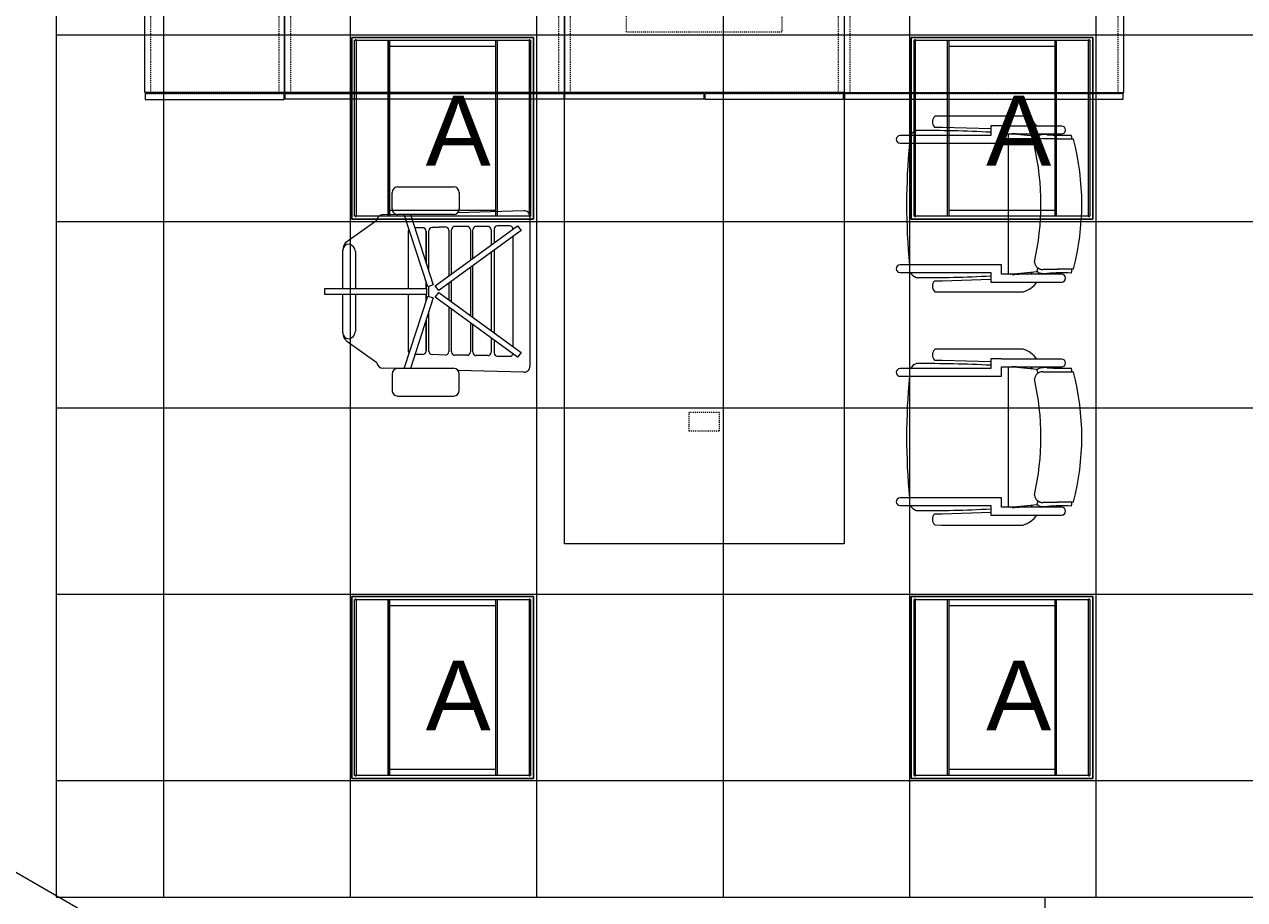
# Model space of a CAD drawing. Header units: inches. Extents: x -1206 to 1060, y -822 to 854.
# Drawn here: x -280.9 to -123.9, y -305 to -192.3 of the extents above; entities that cross this region are included whole.
import ezdxf

# ---------------------------------------------------------------- set-up
doc = ezdxf.new("R2010")
doc.units = ezdxf.units.IN
doc.header["$MEASUREMENT"] = 0
doc.linetypes.add('X1$0$Dash', pattern=[0.25, 0.125, -0.125])
for name, color, linetype, lineweight in [('X1$0$A-CLNG', 13, 'Continuous', 13), ('X1$0$A-CLNG-PATT', 13, 'Continuous', 13), ('X1$0$A-WALL', 113, 'Continuous', 13), ('X1$0$E-LITE-EQPM', 33, 'Continuous', 9), ('X1$0$E-LITE-EQPM-IDEN', 33, 'Continuous', 9), ('X1$0$I-FURN', 30, 'Continuous', 9), ('X1$0$I-FURN-PNLS', 30, 'X1$0$Dash', 9), ('X1$0$I-WALL', 2, 'Continuous', 13)]:
    doc.layers.add(name, color=color, linetype=linetype, lineweight=lineweight)
doc.styles.add('X1$0$Arial', font='arial.ttf', dxfattribs={"height": 9})

# ---------------------------------------------------------------- blocks, each defined once
blk = doc.blocks.new('X1$0$F - EXECUTIVE DESK 2 - F - EXECUTIVE DESK 2-5031566-FIRST FLOOR RCP')
at = {"layer": 'X1$0$I-FURN'}
for p, q in [((38.35, -40.44), (57.65, -40.44)), ((37.84, -49.71), (37.6, -41.21)), ((39.56, -42.02), (40.16, -41.57)), ((47.26, -52.62), (39.56, -42.02)), ((40.16, -41.57), (47.86, -52.17)), ((48.14, -52.17), (55.84, -41.57)), ((56.44, -42.02), (48.74, -52.62)), ((55.84, -41.57), (56.44, -42.02)), ((58.4, -41.21), (58.16, -49.71)), ((39.55, -43.05), (39.55, -44.59)), ((39.55, -43.05), (39.55, -44.59)), ((55.08, -42.61), (40.92, -42.61)), ((55.08, -42.61), (40.92, -42.61)), ((56.35, -44.59), (56.35, -43.05)), ((56.35, -44.59), (56.35, -43.05)), ((39.99, -45.03), (41.75, -45.03)), ((39.99, -45.03), (41.75, -45.03)), ((40.06, -45.41), (42.02, -45.41)), ((40.06, -45.41), (42.02, -45.41)), ((42.67, -45.03), (53.33, -45.03)), ((42.67, -45.03), (53.33, -45.03)), ((42.95, -45.41), (53.05, -45.41)), ((42.95, -45.41), (53.05, -45.41)), ((53.98, -45.41), (55.82, -45.41)), ((53.98, -45.41), (55.82, -45.41)), ((54.25, -45.03), (55.9, -45.03)), ((54.25, -45.03), (55.9, -45.03)), ((39.61, -47.35), (39.61, -45.85)), ((39.61, -47.35), (39.61, -45.85)), ((56.26, -45.85), (56.26, -47.35)), ((56.26, -45.85), (56.26, -47.35)), ((39.61, -50.08), (39.61, -48.51)), ((39.61, -50.08), (39.61, -48.51)), ((43.75, -47.79), (40.06, -47.79)), ((43.75, -47.79), (40.06, -47.79)), ((40.06, -48.07), (43.95, -48.07)), ((40.06, -48.07), (43.95, -48.07)), ((51.32, -47.79), (44.68, -47.79)), ((51.32, -47.79), (44.68, -47.79)), ((44.88, -48.07), (51.12, -48.07)), ((44.88, -48.07), (51.12, -48.07)), ((52.05, -48.07), (55.78, -48.07)), ((52.05, -48.07), (55.78, -48.07)), ((55.82, -47.79), (52.25, -47.79)), ((55.82, -47.79), (52.25, -47.79)), ((56.22, -48.51), (56.22, -50.08)), ((56.22, -48.51), (56.22, -50.08)), ((35.28, -49.53), (37.36, -49.53)), ((60.72, -49.53), (58.64, -49.53)), ((34.54, -57.42), (34.54, -50.28)), ((38.11, -50.28), (38.11, -57.42)), ((39.76, -53.03), (39.68, -51.34)), ((39.68, -51.34), (39.76, -53.03)), ((45.74, -50.52), (40.06, -50.52)), ((45.74, -50.52), (40.06, -50.52)), ((40.12, -50.88), (46, -50.88)), ((40.12, -50.88), (46, -50.88)), ((49.34, -50.52), (46.67, -50.52)), ((49.34, -50.52), (46.67, -50.52)), ((46.92, -50.88), (49.08, -50.88)), ((46.92, -50.88), (49.08, -50.88)), ((50.01, -50.88), (55.75, -50.88)), ((50.01, -50.88), (55.75, -50.88)), ((55.78, -50.52), (50.26, -50.52)), ((55.78, -50.52), (50.26, -50.52)), ((56.19, -51.34), (56.11, -53.03)), ((56.19, -51.34), (56.11, -53.03)), ((57.9, -50.28), (57.9, -57.42)), ((61.47, -57.42), (61.47, -50.28)), ((38.11, -55.82), (47.17, -52.87)), ((47.17, -52.87), (47.41, -53.59)), ((47.86, -52.17), (47.26, -52.62)), ((48.74, -52.62), (48.14, -52.17)), ((48.6, -53.59), (48.83, -52.87)), ((48.83, -52.87), (57.9, -55.82)), ((47.41, -53.59), (38.11, -56.61)), ((39.8, -54.24), (39.82, -55.26)), ((39.8, -54.24), (39.82, -55.26)), ((45.41, -53.45), (40.2, -53.45)), ((45.41, -53.45), (40.2, -53.45)), ((44.35, -53.79), (40.24, -53.79)), ((40.24, -53.79), (44.35, -53.79)), ((47.63, -53.79), (46.77, -53.79)), ((46.77, -53.79), (47.63, -53.79)), ((48.64, -53.45), (47.36, -53.45)), ((48.64, -53.45), (47.36, -53.45)), ((47.63, -53.75), (48.38, -53.75)), ((47.63, -66.85), (47.63, -53.75)), ((48.38, -53.75), (48.38, -66.85)), ((49.23, -53.79), (48.38, -53.79)), ((48.38, -53.79), (49.23, -53.79)), ((57.9, -56.61), (48.6, -53.59)), ((55.67, -53.45), (50.59, -53.45)), ((55.67, -53.45), (50.59, -53.45)), ((55.67, -53.79), (51.65, -53.79)), ((51.65, -53.79), (55.67, -53.79)), ((56.08, -55.23), (56.11, -54.24)), ((56.11, -54.24), (56.08, -55.23)), ((40.28, -56.09), (47.63, -56.09)), ((40.28, -56.09), (47.63, -56.09)), ((48.38, -56.09), (55.63, -56.09)), ((48.38, -56.09), (55.63, -56.09)), ((38.11, -59.31), (38.06, -57.65)), ((57.94, -57.65), (57.89, -59.31)), ((37.36, -58.17), (35.28, -58.17)), ((58.64, -58.17), (60.72, -58.17)), ((41.56, -63.98), (38.81, -60.13)), ((57.19, -60.13), (54.44, -63.98)), ((42.87, -62.9), (47.63, -62.9)), ((48.38, -62.9), (53.13, -62.9)), ((47.63, -64.52), (42.69, -64.52)), ((47.63, -64.52), (42.73, -64.52)), ((53.31, -64.52), (48.38, -64.52)), ((53.27, -64.52), (48.38, -64.52)), ((48.38, -66.85), (47.63, -66.85))]:
    blk.add_line(p, q, dxfattribs=at)
for centre, radius, start, end in [((38.35, -41.19), 0.75, 90, 181.6253), ((57.65, -41.19), 0.75, 358.3747, 90), ((35.28, -50.28), 0.746, 90, 180), ((37.36, -50.28), 0.746, 0, 90), ((58.64, -50.28), 0.746, 90, 180), ((60.72, -50.28), 0.746, 0, 90), ((35.28, -57.42), 0.746, 180, 270), ((37.36, -57.42), 0.746, 270, 0), ((58.64, -57.42), 0.746, 180, 270), ((60.72, -57.42), 0.746, 270, 0), ((38.97, -59.29), 0.861, 181.6253, 259.2912), ((57.03, -59.29), 0.861, 280.7088, 358.3747), ((42.72, -63.02), 1.5, 219.5448, 268.6344), ((42.87, -63.87), 0.972, 90, 170), ((42.73, -63.71), 0.819, 180, 270), ((53.13, -63.87), 0.972, 10, 90), ((53.27, -63.71), 0.819, 270, 0), ((53.28, -63.02), 1.5, 271.3656, 320.4552)]:
    blk.add_arc(centre, radius, start, end, dxfattribs=at)
for centre, major_axis, ratio, start_param, end_param in [((39.99, -43.05), (0.441, 0), 0.994522, 1.578722, 3.141593), ((39.99, -43.05), (0.441, 0), 0.994522, 1.578722, 3.141593), ((55.91, -43.05), (0.441, 0), 0.994522, 0, 1.364307), ((55.91, -43.05), (0.441, 0), 0.994522, 0, 1.364307), ((39.99, -44.59), (0.441, 0), 0.994522, 3.141593, 4.712389), ((39.99, -44.59), (-0.441, 0), 0.994522, 0, 1.570796), ((40.06, -45.85), (0.441, 0), 0.999591, 1.570796, 3.141593), ((40.06, -45.85), (0.441, 0), 0.999591, 1.570796, 3.141593), ((55.82, -45.85), (0.441, 0), 0.999591, 0, 1.570796), ((55.82, -45.85), (-0.441, 0), 0.999591, 3.141593, 4.712389), ((55.9, -44.59), (-0.442, 0), 0.994522, 1.570796, 3.141593), ((55.9, -44.59), (-0.442, 0), 0.994522, 1.570796, 3.141593), ((40.06, -47.35), (0.441, 0), 0.999591, 3.141593, 4.712389), ((40.06, -47.35), (-0.441, 0), 0.999591, 0, 1.570796), ((40.06, -48.51), (0.441, 0), 0.999403, 1.570796, 3.141593), ((40.06, -48.51), (0.441, 0), 0.999403, 1.570796, 3.141593), ((55.78, -48.51), (0.441, 0), 0.999403, 0, 1.570796), ((55.78, -48.51), (0.441, 0), 0.999403, 0, 1.570796), ((55.82, -47.35), (0.441, 0), 0.999591, 4.712389, 6.283185), ((55.82, -47.35), (0.441, 0), 0.999591, 4.712389, 6.283185), ((40.06, -50.08), (0.441, 0), 0.999403, 3.141593, 4.712389), ((40.06, -50.08), (0.441, 0), 0.999403, 3.141593, 4.712389), ((55.78, -50.08), (0.441, 0), 0.999403, 4.712389, 6.283185), ((55.78, -50.08), (0.441, 0), 0.999403, 4.712389, 6.283185), ((40.12, -51.32), (0.441, 0), 0.998574, 1.570796, 3.191177), ((40.12, -51.32), (0.441, 0), 0.998574, 1.570796, 3.191177), ((55.75, -51.32), (0.441, 0), 0.998574, 6.233601, 7.853982), ((55.75, -51.32), (0.441, 0), 0.998574, 6.233601, 7.853982), ((40.2, -53.01), (0.441, 0), 0.998574, 3.191177, 4.712389), ((40.2, -53.01), (0.441, 0), 0.998574, 3.191177, 4.712389), ((55.67, -53.01), (0.441, 0), 0.998574, 4.712389, 6.233601), ((55.67, -53.01), (0.441, 0), 0.998574, 4.712389, 6.233601), ((40.24, -54.23), (0.441, 0), 0.99965, 1.570796, 3.16704), ((40.24, -54.23), (0.441, 0), 0.99965, 1.570796, 3.16704), ((55.67, -54.23), (0.441, 0), 0.99965, 6.257738, 7.853982), ((55.67, -54.23), (0.441, 0), 0.99965, 6.257738, 7.853982), ((40.28, -55.65), (0.441, 0), 0.99965, 4.058648, 4.712389), ((40.28, -55.65), (0.441, 0), 0.99965, 4.058648, 4.712389), ((55.63, -55.65), (0.441, 0), 0.99965, 4.712389, 5.472063), ((55.63, -55.65), (0.441, 0), 0.99965, 4.712389, 5.472063)]:
    blk.add_ellipse(centre, major_axis=major_axis, ratio=ratio, start_param=start_param, end_param=end_param, dxfattribs=at)
at = {"layer": 'X1$0$I-FURN-PNLS'}
for p, q in [((0, 0), (0, 36)), ((0, 35.25), (22.38, 35.25)), ((22.38, 0), (22.38, 36)), ((22.5, 0.06), (22.5, 35.94)), ((0, 0.75), (22.38, 0.75)), ((22.38, 0), (22.38, -36)), ((0, 0), (0, -36)), ((0, -0.75), (22.38, -0.75)), ((22.5, -17.94), (22.5, -0.06)), ((11.63, -8), (14.63, -8)), ((11.63, -28), (11.63, -8)), ((14.63, -8), (14.63, -28)), ((63.57, -16.03), (63.57, -19.97)), ((65.93, -16.03), (63.57, -16.03)), ((65.93, -19.97), (65.93, -16.03)), ((22.5, -18.06), (22.5, -35.94)), ((63.57, -19.97), (65.93, -19.97)), ((14.63, -28), (11.63, -28)), ((0, -35.25), (22.38, -35.25)), ((0, -36), (0, -72)), ((22.38, -36), (22.38, -72)), ((22.5, -36.06), (22.5, -71.94)), ((0, -36.75), (22.38, -36.75)), ((0, -71.25), (22.38, -71.25)), ((22.53, -89.94), (22.53, -72.06)), ((0, -72.75), (22.38, -72.75)), ((0.75, -72.75), (0.75, -89.25)), ((0, -89.25), (22.38, -89.25))]:
    blk.add_line(p, q, dxfattribs=at)
at = {"layer": 'X1$0$I-FURN-PNLS', "linetype": 'Continuous'}
for p, q in [((0, 36), (0, 0)), ((22.38, 36), (0, 36)), ((0.75, 36), (0.75, 0)), ((22.38, 0), (22.38, 36)), ((22.5, 35.94), (22.5, 0.06)), ((23.25, 35.94), (22.5, 35.94)), ((23.25, 0.06), (23.25, 35.94)), ((0, 0), (22.38, 0)), ((2.5, -36), (2.5, 0)), ((2.5, 0), (80.5, 0)), ((22.5, 0.06), (23.25, 0.06)), ((80.5, 0), (80.5, -36)), ((0, 0), (22.38, 0)), ((0, -36), (0, 0)), ((0.75, 0), (0.75, -72)), ((22.38, 0), (22.38, -36)), ((23.25, -0.06), (22.5, -0.06)), ((22.5, -0.06), (22.5, -17.94)), ((23.25, -17.94), (23.25, -0.06)), ((22.5, -17.94), (23.25, -17.94)), ((22.5, -18.06), (23.25, -18.06)), ((22.5, -35.94), (22.5, -18.06)), ((23.25, -18.06), (23.25, -35.94)), ((0, -36), (22.38, -36)), ((0, -72), (0, -36)), ((22.38, -36), (0, -36)), ((80.5, -36), (2.5, -36)), ((22.38, -36), (22.38, -72)), ((23.25, -35.94), (22.5, -35.94)), ((22.5, -36.06), (23.25, -36.06)), ((22.5, -71.94), (22.5, -36.06)), ((23.25, -36.06), (23.25, -71.94)), ((0, -72), (22.38, -72)), ((0, -90), (0, -72)), ((22.38, -72), (0, -72)), ((22.38, -72), (22.38, -90)), ((23.25, -71.94), (22.5, -71.94)), ((23.28, -72.06), (22.53, -72.06)), ((22.53, -72.06), (22.53, -89.94)), ((23.28, -89.94), (23.28, -72.06)), ((22.38, -90), (0, -90)), ((22.53, -89.94), (23.28, -89.94))]:
    blk.add_line(p, q, dxfattribs=at)
blk = doc.blocks.new('X1$0$F-Haworth_Chair_X99-Seminar - X99 Seminar Chair with Glides-5005209-FIRST FLOOR RCP')
at = {"layer": 'X1$0$I-FURN'}
for p, q in [((-8.34, 11.52), (-8.42, 7.57)), ((-8.42, 7.57), (-8.34, 11.37)), ((8.42, 7.57), (8.34, 11.52)), ((8.34, 11.37), (8.42, 7.57)), ((-10.04, 10.02), (-10.04, 2.27)), ((-9.04, 2.27), (-9.04, 10.02)), ((9.04, 10.02), (9.04, 2.27)), ((10.04, 2.27), (10.04, 10.02)), ((-8.68, 6.87), (-9.04, 3.43)), ((-8.61, 6.81), (-8.23, 6.95)), ((8.23, 6.95), (8.61, 6.81)), ((9.04, 3.43), (8.68, 6.87)), ((-11.32, 5.06), (-11.32, -5.48)), ((-9.04, 5.99), (-8.75, 6.22)), ((8.75, 6.22), (9.04, 5.99)), ((11.32, -5.48), (11.32, 5.06)), ((-10.04, 2.27), (-10.07, 2.27)), ((-10.07, 2.27), (-10.07, 0.89)), ((-9.04, 3.12), (9.04, 3.12)), ((-7.83, 2.27), (-9.04, 2.27)), ((-7.83, -10.78), (-7.83, 2.27)), ((9.04, 2.27), (7.83, 2.27)), ((7.83, 2.27), (7.83, -10.78)), ((10.07, 2.27), (10.04, 2.27)), ((10.07, 0.89), (10.07, 2.27)), ((-10.07, 0.89), (-8.82, 0.89)), ((-9.92, -5.36), (-9.71, 0.89)), ((-8.82, 0.89), (-8.82, -10.78)), ((8.82, 0.89), (10.07, 0.89)), ((8.82, -10.78), (8.82, 0.89)), ((9.71, 0.89), (9.92, -5.36)), ((-11.32, -5.48), (-11.3, -6.32)), ((-9.92, -6.36), (-9.92, -5.36)), ((9.92, -5.36), (9.92, -6.36)), ((11.3, -6.32), (11.32, -5.48))]:
    blk.add_line(p, q, dxfattribs=at)
for centre, radius, start, end in [((0, -20.29), 32.89, 75.3075, 104.696), ((-36.06, 10.03), 27.2, 355.9857, 2.5118), ((0, -20.73), 33.17, 104.5766, 105.5522), ((0, -20.73), 33.17, 74.4478, 75.4234), ((36.06, 10.03), 27.2, 177.4882, 184.0143), ((-9.54, 10.02), 0.498, 360, 180), ((9.54, 10.02), 0.498, 360, 180), ((-5.2, 7.86), 3.74, 175.9857, 189.9064), ((5.2, 7.86), 3.74, 350.0936, 4.0143), ((-7.87, 3.92), 3.63, 126.8669, 161.8211), ((-4.71, -1.15), 9.61, 116.0036, 116.8769), ((-8.28, 7.33), 0.613, 189.9064, 237.4573), ((-7.37, 7.55), 1.05, 178.8214, 214.7998), ((-7.37, 7.55), 1.05, 178.8214, 264.0446), ((0, -26.49), 33.83, 77.2285, 102.7715), ((7.37, 7.55), 1.05, 275.9554, 1.1786), ((7.37, 7.55), 1.05, 325.2002, 1.1786), ((8.28, 7.33), 0.613, 302.5427, 350.0936), ((4.71, -1.15), 9.61, 63.1231, 63.9964), ((7.87, 3.92), 3.63, 18.1789, 53.1331), ((144.06, -7.32), 153.52, 175.4787, 175.9106), ((-8.24, 4.59), 0.763, 147.6316, 165.7662), ((8.24, 4.59), 0.763, 14.2338, 32.3684), ((-144.06, -7.32), 153.52, 4.0894, 4.5213), ((144.06, -7.32), 153.52, 176.9319, 180.5251), ((-144.06, -7.32), 153.52, 359.4749, 3.0681), ((-10.58, -5.68), 0.956, 221.8901, 314.1099), ((10.58, -5.68), 0.956, 225.8901, 318.1099), ((-8.21, -8.28), 1.31, 200.0433, 242.3527), ((8.21, -8.28), 1.31, 297.6473, 339.9567), ((-8.32, -10.78), 0.495, 180, 360), ((0, 75.01), 84.96, 264.7119, 275.2881), ((8.32, -10.78), 0.495, 180, 360)]:
    blk.add_arc(centre, radius, start, end, dxfattribs=at)
blk = doc.blocks.new('X1$0$L-Recessed-Axis-Duo - 2 x 2-V14-FIRST FLOOR RCP')
at = {"layer": 'X1$0$E-LITE-EQPM'}
for p, q in [((-11.7, 11.7), (-11.7, -11.7)), ((11.7, 11.7), (-11.7, 11.7)), ((-11.37, 11.26), (-11.37, 11.27)), ((-11.37, 11.14), (-11.37, 11.26)), ((11.38, 11.14), (-11.37, 11.14)), ((-11.32, 11.32), (-11.32, -11.32)), ((11.32, 11.32), (-11.32, 11.32)), ((11.32, -11.32), (11.32, 11.32)), ((11.38, 11.27), (11.38, 11.26)), ((11.38, 11.26), (11.38, 11.14)), ((11.7, -11.7), (11.7, 11.7)), ((11.32, 7.03), (-11.32, 7.03)), ((11.32, 7.02), (-11.32, 7.02)), ((-11.32, 6.85), (11.32, 6.85)), ((-10.57, 6.86), (-10.57, -6.86)), ((10.57, -6.86), (10.57, 6.86)), ((11.32, -6.85), (-11.32, -6.85)), ((11.32, -7.02), (-11.32, -7.02)), ((11.32, -7.03), (-11.32, -7.03)), ((-11.7, -11.7), (11.7, -11.7)), ((-11.37, -11.26), (-11.37, -11.14)), ((11.38, -11.14), (-11.37, -11.14)), ((-11.37, -11.27), (-11.37, -11.26)), ((-11.32, -11.32), (11.32, -11.32)), ((11.38, -11.14), (11.38, -11.26)), ((11.38, -11.26), (11.38, -11.27))]:
    blk.add_line(p, q, dxfattribs=at)
for points, knots in [([(-11.64, 11.64), (-11.65, 11.65), (-11.65, 11.65), (-11.66, 11.66), (-11.67, 11.67), (-11.68, 11.68), (-11.68, 11.68), (-11.69, 11.69), (-11.69, 11.69), (-11.7, 11.7), (-11.7, 11.7), (-11.7, 11.7), (-11.7, 11.7)], [-1, -1, -1, -1, -0.833333, -0.75, -0.666667, -0.583333, -0.5, -0.416667, -0.333333, -0.25, -0.166667, 0, 0, 0, 0]), ([(11.7, 11.7), (11.7, 11.7), (11.7, 11.7), (11.7, 11.7), (11.69, 11.69), (11.69, 11.69), (11.68, 11.68), (11.68, 11.68), (11.67, 11.67), (11.66, 11.66), (11.65, 11.65), (11.65, 11.65), (11.64, 11.64)], [0, 0, 0, 0, 0.166667, 0.25, 0.333333, 0.416667, 0.5, 0.583333, 0.666667, 0.75, 0.833333, 1, 1, 1, 1]), ([(-11.7, -11.7), (-11.7, -11.7), (-11.7, -11.7), (-11.7, -11.7), (-11.69, -11.69), (-11.69, -11.69), (-11.68, -11.68), (-11.68, -11.68), (-11.67, -11.67), (-11.66, -11.66), (-11.65, -11.65), (-11.65, -11.65), (-11.64, -11.64)], [0, 0, 0, 0, 0.166667, 0.25, 0.333333, 0.416667, 0.5, 0.583333, 0.666667, 0.75, 0.833333, 1, 1, 1, 1]), ([(11.7, -11.7), (11.7, -11.7), (11.7, -11.7), (11.7, -11.7), (11.69, -11.69), (11.69, -11.69), (11.68, -11.68), (11.68, -11.68), (11.67, -11.67), (11.66, -11.66), (11.65, -11.65), (11.65, -11.65), (11.64, -11.64)], [0, 0, 0, 0, 0.166667, 0.25, 0.333333, 0.416667, 0.5, 0.583333, 0.666667, 0.75, 0.833333, 1, 1, 1, 1])]:
    blk.add_open_spline(points, degree=3, knots=knots, dxfattribs=at)
blk = doc.blocks.new('X1$0$L-Recessed-Axis-Duo - 2 x 2-V23-FIRST FLOOR RCP')
at = {"layer": 'X1$0$E-LITE-EQPM'}
for p, q in [((-11.7, 11.7), (-11.7, -11.7)), ((11.7, 11.7), (-11.7, 11.7)), ((-11.37, 11.26), (-11.37, 11.27)), ((-11.37, 11.14), (-11.37, 11.26)), ((-11.37, 11.14), (11.38, 11.14)), ((11.32, 11.32), (-11.32, 11.32)), ((-11.32, 11.32), (-11.32, -11.32)), ((11.32, -11.32), (11.32, 11.32)), ((11.38, 11.27), (11.38, 11.26)), ((11.38, 11.26), (11.38, 11.14)), ((11.7, -11.7), (11.7, 11.7)), ((-11.32, 7.03), (11.32, 7.03)), ((-11.32, 7.02), (11.32, 7.02)), ((-11.32, 6.85), (11.32, 6.85)), ((-10.57, 6.86), (-10.57, -6.86)), ((10.57, -6.86), (10.57, 6.86)), ((11.32, -6.85), (-11.32, -6.85)), ((-11.32, -7.02), (11.32, -7.02)), ((-11.32, -7.03), (11.32, -7.03)), ((-11.7, -11.7), (11.7, -11.7)), ((-11.37, -11.26), (-11.37, -11.14)), ((-11.37, -11.14), (11.38, -11.14)), ((-11.37, -11.27), (-11.37, -11.26)), ((-11.32, -11.32), (11.32, -11.32)), ((11.38, -11.14), (11.38, -11.26)), ((11.38, -11.26), (11.38, -11.27))]:
    blk.add_line(p, q, dxfattribs=at)
for points, knots in [([(-11.64, 11.64), (-11.65, 11.65), (-11.65, 11.65), (-11.66, 11.66), (-11.67, 11.67), (-11.68, 11.68), (-11.68, 11.68), (-11.69, 11.69), (-11.69, 11.69), (-11.7, 11.7), (-11.7, 11.7), (-11.7, 11.7), (-11.7, 11.7)], [0, 0, 0, 0, 0.166667, 0.25, 0.333333, 0.416667, 0.5, 0.583333, 0.666667, 0.75, 0.833333, 1, 1, 1, 1]), ([(11.64, 11.64), (11.65, 11.65), (11.65, 11.65), (11.66, 11.66), (11.67, 11.67), (11.68, 11.68), (11.68, 11.68), (11.69, 11.69), (11.69, 11.69), (11.7, 11.7), (11.7, 11.7), (11.7, 11.7), (11.7, 11.7)], [0, 0, 0, 0, 0.166667, 0.25, 0.333333, 0.416667, 0.5, 0.583333, 0.666667, 0.75, 0.833333, 1, 1, 1, 1]), ([(-11.7, -11.7), (-11.7, -11.7), (-11.7, -11.7), (-11.7, -11.7), (-11.69, -11.69), (-11.69, -11.69), (-11.68, -11.68), (-11.68, -11.68), (-11.67, -11.67), (-11.66, -11.66), (-11.65, -11.65), (-11.65, -11.65), (-11.64, -11.64)], [-1, -1, -1, -1, -0.833333, -0.75, -0.666667, -0.583333, -0.5, -0.416667, -0.333333, -0.25, -0.166667, 0, 0, 0, 0]), ([(11.64, -11.64), (11.65, -11.65), (11.65, -11.65), (11.66, -11.66), (11.67, -11.67), (11.68, -11.68), (11.68, -11.68), (11.69, -11.69), (11.69, -11.69), (11.7, -11.7), (11.7, -11.7), (11.7, -11.7), (11.7, -11.7)], [0, 0, 0, 0, 0.166667, 0.25, 0.333333, 0.416667, 0.5, 0.583333, 0.666667, 0.75, 0.833333, 1, 1, 1, 1])]:
    blk.add_open_spline(points, degree=3, knots=knots, dxfattribs=at)
blk = doc.blocks.new('X1$0$L-Recessed-Axis-Duo - 2 x 2-V13-FIRST FLOOR RCP')
at = {"layer": 'X1$0$E-LITE-EQPM'}
for p, q in [((-11.7, 11.7), (-11.7, -11.7)), ((11.7, 11.7), (-11.7, 11.7)), ((-11.37, 11.26), (-11.37, 11.27)), ((-11.37, 11.14), (-11.37, 11.26)), ((-11.37, 11.14), (11.38, 11.14)), ((11.32, 11.32), (-11.32, 11.32)), ((-11.32, 11.32), (-11.32, -11.32)), ((11.32, -11.32), (11.32, 11.32)), ((11.38, 11.27), (11.38, 11.26)), ((11.38, 11.26), (11.38, 11.14)), ((11.7, -11.7), (11.7, 11.7)), ((-11.32, 7.03), (11.32, 7.03)), ((-11.32, 7.02), (11.32, 7.02)), ((-11.32, 6.85), (11.32, 6.85)), ((-10.57, 6.86), (-10.57, -6.86)), ((10.57, -6.86), (10.57, 6.86)), ((11.32, -6.85), (-11.32, -6.85)), ((-11.32, -7.02), (11.32, -7.02)), ((-11.32, -7.03), (11.32, -7.03)), ((-11.7, -11.7), (11.7, -11.7)), ((-11.37, -11.26), (-11.37, -11.14)), ((-11.37, -11.14), (11.38, -11.14)), ((-11.37, -11.27), (-11.37, -11.26)), ((-11.32, -11.32), (11.32, -11.32)), ((11.38, -11.14), (11.38, -11.26)), ((11.38, -11.26), (11.38, -11.27))]:
    blk.add_line(p, q, dxfattribs=at)
for points, knots in [([(-11.64, 11.64), (-11.65, 11.65), (-11.65, 11.65), (-11.66, 11.66), (-11.67, 11.67), (-11.68, 11.68), (-11.68, 11.68), (-11.69, 11.69), (-11.69, 11.69), (-11.7, 11.7), (-11.7, 11.7), (-11.7, 11.7), (-11.7, 11.7)], [0, 0, 0, 0, 0.166667, 0.25, 0.333333, 0.416667, 0.5, 0.583333, 0.666667, 0.75, 0.833333, 1, 1, 1, 1]), ([(11.64, 11.64), (11.65, 11.65), (11.65, 11.65), (11.66, 11.66), (11.67, 11.67), (11.68, 11.68), (11.68, 11.68), (11.69, 11.69), (11.69, 11.69), (11.7, 11.7), (11.7, 11.7), (11.7, 11.7), (11.7, 11.7)], [0, 0, 0, 0, 0.166667, 0.25, 0.333333, 0.416667, 0.5, 0.583333, 0.666667, 0.75, 0.833333, 1, 1, 1, 1]), ([(-11.7, -11.7), (-11.7, -11.7), (-11.7, -11.7), (-11.7, -11.7), (-11.69, -11.69), (-11.69, -11.69), (-11.68, -11.68), (-11.68, -11.68), (-11.67, -11.67), (-11.66, -11.66), (-11.65, -11.65), (-11.65, -11.65), (-11.64, -11.64)], [-1, -1, -1, -1, -0.833333, -0.75, -0.666667, -0.583333, -0.5, -0.416667, -0.333333, -0.25, -0.166667, 0, 0, 0, 0]), ([(11.64, -11.64), (11.65, -11.65), (11.65, -11.65), (11.66, -11.66), (11.67, -11.67), (11.68, -11.68), (11.68, -11.68), (11.69, -11.69), (11.69, -11.69), (11.7, -11.7), (11.7, -11.7), (11.7, -11.7), (11.7, -11.7)], [0, 0, 0, 0, 0.166667, 0.25, 0.333333, 0.416667, 0.5, 0.583333, 0.666667, 0.75, 0.833333, 1, 1, 1, 1])]:
    blk.add_open_spline(points, degree=3, knots=knots, dxfattribs=at)
blk = doc.blocks.new('X1$0$L-Recessed-Axis-Duo - 2 x 2-V18-FIRST FLOOR RCP')
at = {"layer": 'X1$0$E-LITE-EQPM'}
for p, q in [((-11.7, 11.7), (-11.7, -11.7)), ((11.7, 11.7), (-11.7, 11.7)), ((-11.37, 11.26), (-11.37, 11.27)), ((-11.37, 11.14), (-11.37, 11.26)), ((11.38, 11.14), (-11.37, 11.14)), ((-11.32, 11.32), (-11.32, -11.32)), ((11.32, 11.32), (-11.32, 11.32)), ((11.32, -11.32), (11.32, 11.32)), ((11.38, 11.27), (11.38, 11.26)), ((11.38, 11.26), (11.38, 11.14)), ((11.7, -11.7), (11.7, 11.7)), ((11.32, 7.03), (-11.32, 7.03)), ((11.32, 7.02), (-11.32, 7.02)), ((-11.32, 6.85), (11.32, 6.85)), ((-10.57, 6.86), (-10.57, -6.86)), ((10.57, -6.86), (10.57, 6.86)), ((11.32, -6.85), (-11.32, -6.85)), ((11.32, -7.02), (-11.32, -7.02)), ((11.32, -7.03), (-11.32, -7.03)), ((-11.7, -11.7), (11.7, -11.7)), ((-11.37, -11.26), (-11.37, -11.14)), ((11.38, -11.14), (-11.37, -11.14)), ((-11.37, -11.27), (-11.37, -11.26)), ((-11.32, -11.32), (11.32, -11.32)), ((11.38, -11.14), (11.38, -11.26)), ((11.38, -11.26), (11.38, -11.27))]:
    blk.add_line(p, q, dxfattribs=at)
for points, knots in [([(-11.64, 11.64), (-11.65, 11.65), (-11.65, 11.65), (-11.66, 11.66), (-11.67, 11.67), (-11.68, 11.68), (-11.68, 11.68), (-11.69, 11.69), (-11.69, 11.69), (-11.7, 11.7), (-11.7, 11.7), (-11.7, 11.7), (-11.7, 11.7)], [-1, -1, -1, -1, -0.833333, -0.75, -0.666667, -0.583333, -0.5, -0.416667, -0.333333, -0.25, -0.166667, 0, 0, 0, 0]), ([(11.7, 11.7), (11.7, 11.7), (11.7, 11.7), (11.7, 11.7), (11.69, 11.69), (11.69, 11.69), (11.68, 11.68), (11.68, 11.68), (11.67, 11.67), (11.66, 11.66), (11.65, 11.65), (11.65, 11.65), (11.64, 11.64)], [0, 0, 0, 0, 0.166667, 0.25, 0.333333, 0.416667, 0.5, 0.583333, 0.666667, 0.75, 0.833333, 1, 1, 1, 1]), ([(-11.7, -11.7), (-11.7, -11.7), (-11.7, -11.7), (-11.7, -11.7), (-11.69, -11.69), (-11.69, -11.69), (-11.68, -11.68), (-11.68, -11.68), (-11.67, -11.67), (-11.66, -11.66), (-11.65, -11.65), (-11.65, -11.65), (-11.64, -11.64)], [0, 0, 0, 0, 0.166667, 0.25, 0.333333, 0.416667, 0.5, 0.583333, 0.666667, 0.75, 0.833333, 1, 1, 1, 1]), ([(11.7, -11.7), (11.7, -11.7), (11.7, -11.7), (11.7, -11.7), (11.69, -11.69), (11.69, -11.69), (11.68, -11.68), (11.68, -11.68), (11.67, -11.67), (11.66, -11.66), (11.65, -11.65), (11.65, -11.65), (11.64, -11.64)], [0, 0, 0, 0, 0.166667, 0.25, 0.333333, 0.416667, 0.5, 0.583333, 0.666667, 0.75, 0.833333, 1, 1, 1, 1])]:
    blk.add_open_spline(points, degree=3, knots=knots, dxfattribs=at)
blk = doc.blocks.new('X1')
at = {"layer": 'X1$0$A-CLNG-PATT'}
h = blk.add_hatch(dxfattribs=at)
h.set_pattern_fill('FP1_20', color=256, style=0, pattern_type=2)
h.set_pattern_definition([(180, (-190.988, -241.702), (3e-15, 24), []), (90, (-190.988, -241.702), (24, -1e-15), [])])
h.paths.add_polyline_path([(-272.92, -304.69), (-108.86, -304.69), (-108.86, -178.71), (-276.86, -178.71), (-276.86, -304.69)], flags=0)
h.paths.add_polyline_path([(-162.99, -289.4), (-166.81, -289.4), (-166.81, -266), (-143.41, -266), (-143.41, -289.4), (-157.67, -289.4)], flags=0)
h.paths.add_polyline_path([(-216.23, -289.4), (-238.81, -289.4), (-238.81, -266), (-215.41, -266), (-215.41, -289.4)], flags=0)
h.paths.add_polyline_path([(-143.41, -217.4), (-166.81, -217.4), (-166.81, -194), (-143.41, -194), (-143.41, -215.8)], flags=0)
h.paths.add_polyline_path([(-238.81, -217.4), (-238.81, -194), (-215.41, -194), (-215.41, -217.4), (-237.52, -217.4)], flags=0)
at = {"layer": 'X1$0$A-CLNG'}
for p, q in [((-215.41, -194), (-238.81, -194)), ((-238.81, -194), (-238.81, -217.4)), ((-215.41, -217.4), (-215.41, -194)), ((-166.81, -194), (-166.81, -217.4)), ((-143.41, -194), (-166.81, -194)), ((-143.41, -217.4), (-143.41, -194)), ((-238.81, -217.4), (-215.41, -217.4)), ((-166.81, -217.4), (-143.41, -217.4)), ((-215.41, -266), (-238.81, -266)), ((-238.81, -266), (-238.81, -289.4)), ((-215.41, -289.4), (-215.41, -266)), ((-166.81, -266), (-166.81, -289.4)), ((-143.41, -266), (-166.81, -266)), ((-143.41, -289.4), (-143.41, -266)), ((-238.81, -289.4), (-215.41, -289.4)), ((-166.81, -289.4), (-143.41, -289.4))]:
    blk.add_line(p, q, dxfattribs=at)
at = {"layer": 'X1$0$A-WALL'}
blk.add_line((-149.55, -343.32), (-149.55, -304.69), dxfattribs=at)
at = {"layer": 'X1$0$E-LITE-EQPM-IDEN'}
blk.add_line((-267.95, -309.63), (-302.8, -289.6), dxfattribs=at)
at = {"layer": 'X1$0$I-WALL'}
for p, q in [((-276.86, -178.71), (-276.86, -304.69)), ((-276.86, -304.69), (-121.24, -304.69))]:
    blk.add_line(p, q, dxfattribs=at)
at = {"layer": 'X1$0$E-LITE-EQPM', "extrusion": (0, 0, -1)}
for name, p, rotation in [('X1$0$L-Recessed-Axis-Duo - 2 x 2-V14-FIRST FLOOR RCP', (227.11, -205.7), 89.99999999999561), ('X1$0$L-Recessed-Axis-Duo - 2 x 2-V23-FIRST FLOOR RCP', (155.11, -205.7), 90.00000000000556), ('X1$0$L-Recessed-Axis-Duo - 2 x 2-V13-FIRST FLOOR RCP', (227.11, -277.7), 270.0000000000044), ('X1$0$L-Recessed-Axis-Duo - 2 x 2-V18-FIRST FLOOR RCP', (155.11, -277.7), 269.9999999999944)]:
    blk.add_blockref(name, p, dxfattribs=dict(at, rotation=rotation))
at = {"layer": 'X1$0$I-FURN', "rotation": 270.0000000000006}
for name, p in [('X1$0$F - EXECUTIVE DESK 2 - F - EXECUTIVE DESK 2-5031566-FIRST FLOOR RCP', (-175.44, -178.71)), ('X1$0$F-Haworth_Chair_X99-Seminar - X99 Seminar Chair with Glides-5005209-FIRST FLOOR RCP', (-157.44, -215.46)), ('X1$0$F-Haworth_Chair_X99-Seminar - X99 Seminar Chair with Glides-5005209-FIRST FLOOR RCP', (-157.44, -245.46))]:
    blk.add_blockref(name, p, dxfattribs=at)
at = {"layer": 'X1$0$E-LITE-EQPM-IDEN', "char_height": 9, "width": 10.302, "attachment_point": 1, "style": 'X1$0$Arial'}
for insert in [(-229.3, -201.52), (-157.16, -201.52), (-229.3, -274.23), (-157.16, -274.23)]:
    blk.add_mtext('A', dxfattribs=dict(at, insert=insert))

msp = doc.modelspace()

# ---------------------------------------------------------------- block references
at = {"color": 253}
msp.add_blockref('X1', (0, 0), dxfattribs=at)

doc.saveas('drawing.dxf')
